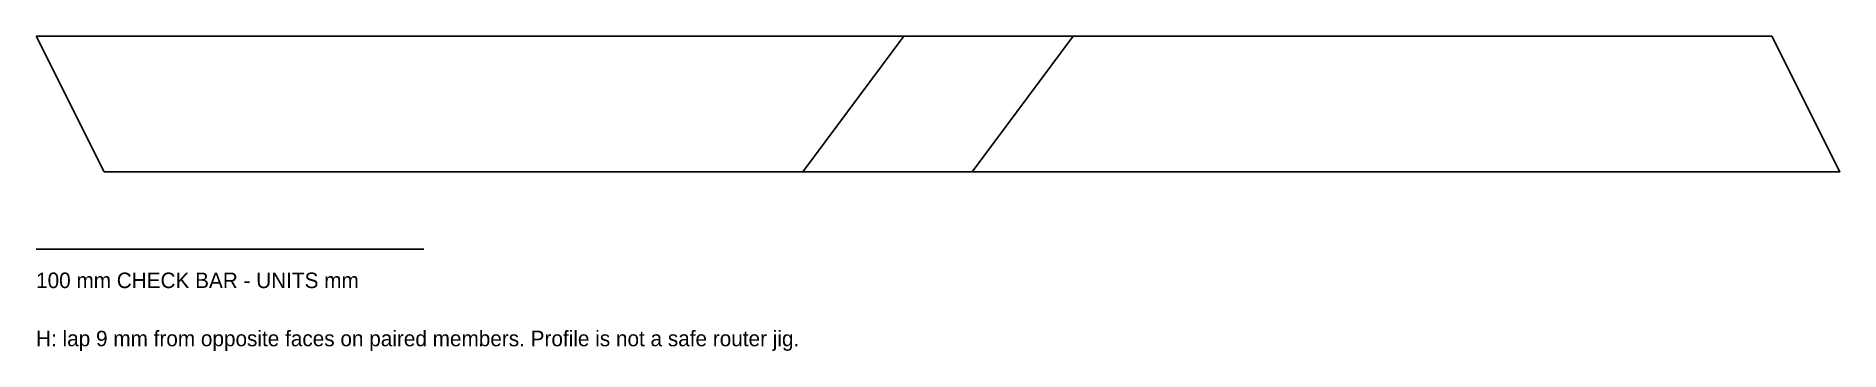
# Model space of a CAD drawing. Header units: millimetres. Extents: x 0 to 465, y -46 to 35.
import ezdxf

# ---------------------------------------------------------------- set-up
doc = ezdxf.new("R2010")
doc.units = ezdxf.units.MM
doc.layers.add('LAP_9_DEEP', color=1, linetype='Continuous')
doc.layers.add('PROFILE', color=7, linetype='Continuous')

msp = doc.modelspace()

# ---------------------------------------------------------------- linework, layer by layer
msp.add_line((0, -20), (100, -20))
at = {"layer": 'LAP_9_DEEP'}
msp.add_lwpolyline([(267.43, 35), (223.79, 35), (197.73, 0), (241.37, 0)], close=True, dxfattribs=at)
at = {"layer": 'PROFILE'}
msp.add_lwpolyline([(0, 35), (17.57, 0), (465.16, 0), (447.59, 35)], close=True, dxfattribs=at)

# ---------------------------------------------------------------- texts
for s, p in [('100 mm CHECK BAR - UNITS mm', (0, -30)), ('H: lap 9 mm from opposite faces on paired members. Profile is not a safe router jig.', (0, -45))]:
    msp.add_text(s, height=4).set_placement(p)

doc.saveas('drawing.dxf')
